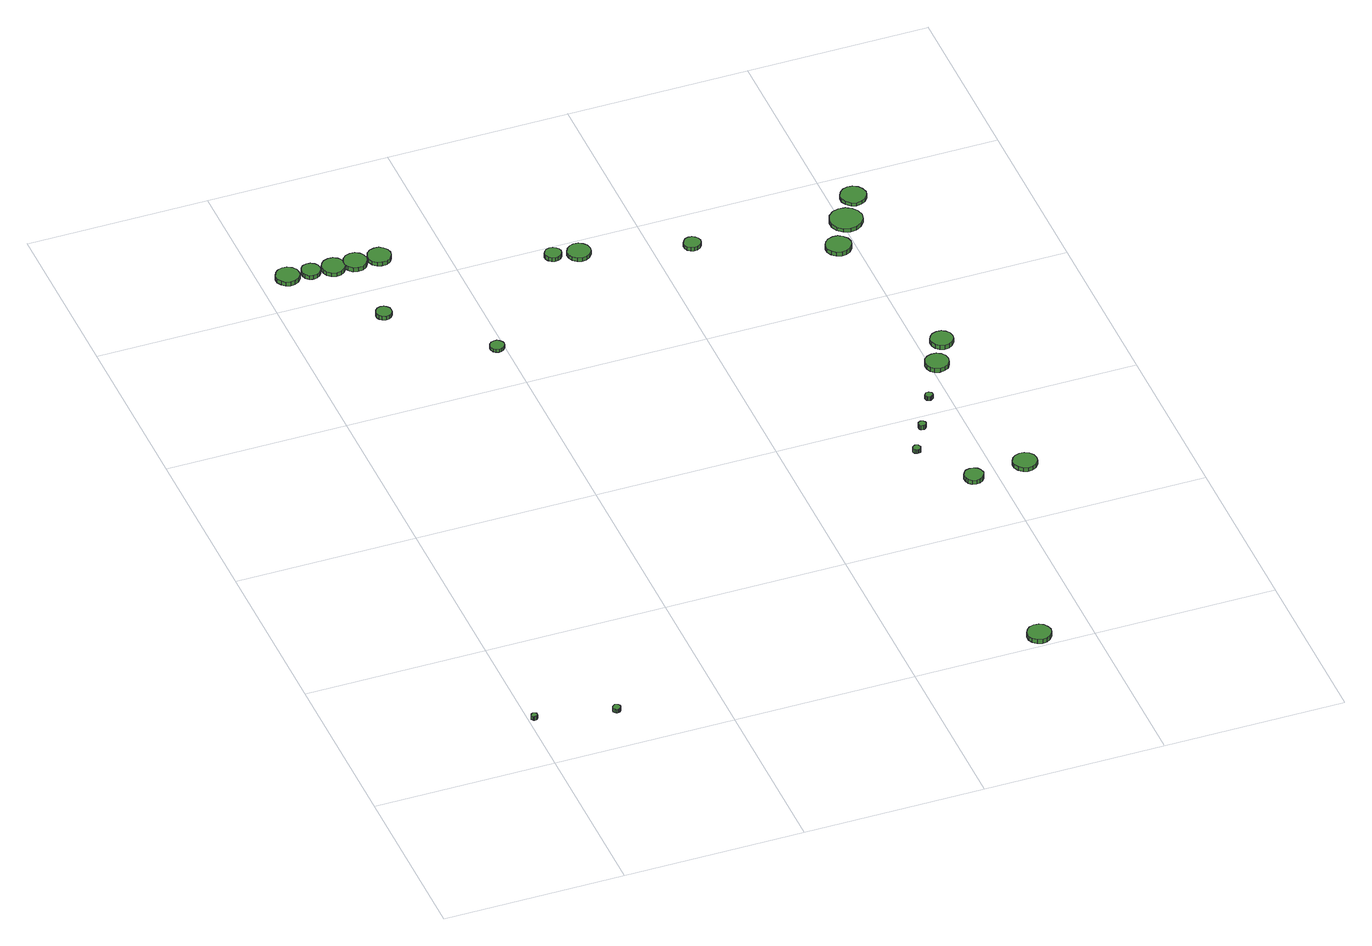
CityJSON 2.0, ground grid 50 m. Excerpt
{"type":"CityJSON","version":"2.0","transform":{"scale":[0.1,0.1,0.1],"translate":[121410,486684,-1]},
"CityObjects":{
"tree1":{"type":"SolitaryVegetationObject","attributes":{"function":"something"},"geometry":[{"type":"MultiSurface","lod":"1","boundaries":[[[0,1,2,3,4,5,6,7,8,9,10,11,12,13,14]],[[15,16,17,18,19,20,21,22,23,24,25,26,27,28,29]],[[0,29,28,1]],[[1,28,27,2]],[[2,27,26,3]],[[3,26,25,4]],[[4,25,24,5]],[[5,24,23,6]],[[6,23,22,7]],[[7,22,21,8]],[[8,21,20,9]],[[9,20,19,10]],[[10,19,18,11]],[[11,18,17,12]],[[12,17,16,13]],[[13,16,15,14]],[[14,15,29,0]]]}]},
"tree2":{"type":"SolitaryVegetationObject","attributes":{"function":"something"},"geometry":[{"type":"MultiSurface","lod":"1","boundaries":[[[30,31,32,33,34,35,36,37,38,39,40,41,42,43,44]],[[45,46,47,48,49,50,51,52,53,54,55,56,57,58,59]],[[30,59,58,31]],[[31,58,57,32]],[[32,57,56,33]],[[33,56,55,34]],[[34,55,54,35]],[[35,54,53,36]],[[36,53,52,37]],[[37,52,51,38]],[[38,51,50,39]],[[39,50,49,40]],[[40,49,48,41]],[[41,48,47,42]],[[42,47,46,43]],[[43,46,45,44]],[[44,45,59,30]]]}]},
"tree3":{"type":"SolitaryVegetationObject","attributes":{"function":"something"},"geometry":[{"type":"MultiSurface","lod":"1","boundaries":[[[60,61,62,63,64,65,66,67,68,69,70,71,72,73,74]],[[75,76,77,78,79,80,81,82,83,84,85,86,87,88,89]],[[60,89,88,61]],[[61,88,87,62]],[[62,87,86,63]],[[63,86,85,64]],[[64,85,84,65]],[[65,84,83,66]],[[66,83,82,67]],[[67,82,81,68]],[[68,81,80,69]],[[69,80,79,70]],[[70,79,78,71]],[[71,78,77,72]],[[72,77,76,73]],[[73,76,75,74]],[[74,75,89,60]]]}]},
"tree4":{"type":"SolitaryVegetationObject","attributes":{"function":"something"},"geometry":[{"type":"MultiSurface","lod":"1","boundaries":[[[90,91,92,93,94,95,96,97,98,99,100,101,102,103,104]],[[105,106,107,108,109,110,111,112,113,114,115,116,117,118,119]],[[90,119,118,91]],[[91,118,117,92]],[[92,117,116,93]],[[93,116,115,94]],[[94,115,114,95]],[[95,114,113,96]],[[96,113,112,97]],[[97,112,111,98]],[[98,111,110,99]],[[99,110,109,100]],[[100,109,108,101]],[[101,108,107,102]],[[102,107,106,103]],[[103,106,105,104]],[[104,105,119,90]]]}]},
"tree5":{"type":"SolitaryVegetationObject","attributes":{"function":"something"},"geometry":[{"type":"MultiSurface","lod":"1","boundaries":[[[120,121,122,123,124,125,126,127,128,129,130,131,132,133,134]],[[135,136,137,138,139,140,141,142,143,144,145,146,147,148,149]],[[120,149,148,121]],[[121,148,147,122]],[[122,147,146,123]],[[123,146,145,124]],[[124,145,144,125]],[[125,144,143,126]],[[126,143,142,127]],[[127,142,141,128]],[[128,141,140,129]],[[129,140,139,130]],[[130,139,138,131]],[[131,138,137,132]],[[132,137,136,133]],[[133,136,135,134]],[[134,135,149,120]]]}]},
"tree6":{"type":"SolitaryVegetationObject","attributes":{"function":"something"},"geometry":[{"type":"MultiSurface","lod":"1","boundaries":[[[150,151,152,153,154,155,156,157,158,159,160,161,162,163,164]],[[165,166,167,168,169,170,171,172,173,174,175,176,177,178,179]],[[150,179,178,151]],[[151,178,177,152]],[[152,177,176,153]],[[153,176,175,154]],[[154,175,174,155]],[[155,174,173,156]],[[156,173,172,157]],[[157,172,171,158]],[[158,171,170,159]],[[159,170,169,160]],[[160,169,168,161]],[[161,168,167,162]],[[162,167,166,163]],[[163,166,165,164]],[[164,165,179,150]]]}]},
"tree7":{"type":"SolitaryVegetationObject","attributes":{"function":"something"},"geometry":[{"type":"MultiSurface","lod":"1","boundaries":[[[180,181,182,183,184,185,186,187,188,189,190,191,192,193,194]],[[195,196,197,198,199,200,201,202,203,204,205,206,207,208,209]],[[180,209,208,181]],[[181,208,207,182]],[[182,207,206,183]],[[183,206,205,184]],[[184,205,204,185]],[[185,204,203,186]],[[186,203,202,187]],[[187,202,201,188]],[[188,201,200,189]],[[189,200,199,190]],[[190,199,198,191]],[[191,198,197,192]],[[192,197,196,193]],[[193,196,195,194]],[[194,195,209,180]]]}]},
"tree8":{"type":"SolitaryVegetationObject","attributes":{"function":"something"},"geometry":[{"type":"MultiSurface","lod":"1","boundaries":[[[210,211,212,213,214,215,216,217,218,219,220,221,222,223,224]],[[225,226,227,228,229,230,231,232,233,234,235,236,237,238,239]],[[210,239,238,211]],[[211,238,237,212]],[[212,237,236,213]],[[213,236,235,214]],[[214,235,234,215]],[[215,234,233,216]],[[216,233,232,217]],[[217,232,231,218]],[[218,231,230,219]],[[219,230,229,220]],[[220,229,228,221]],[[221,228,227,222]],[[222,227,226,223]],[[223,226,225,224]],[[224,225,239,210]]]}]},
"tree9":{"type":"SolitaryVegetationObject","attributes":{"function":"something"},"geometry":[{"type":"MultiSurface","lod":"1","boundaries":[[[240,241,242,243,244,245,246,247,248,249,250,251,252,253,254]],[[255,256,257,258,259,260,261,262,263,264,265,266,267,268,269]],[[240,269,268,241]],[[241,268,267,242]],[[242,267,266,243]],[[243,266,265,244]],[[244,265,264,245]],[[245,264,263,246]],[[246,263,262,247]],[[247,262,261,248]],[[248,261,260,249]],[[249,260,259,250]],[[250,259,258,251]],[[251,258,257,252]],[[252,257,256,253]],[[253,256,255,254]],[[254,255,269,240]]]}]},
"tree10":{"type":"SolitaryVegetationObject","attributes":{"function":"something"},"geometry":[{"type":"MultiSurface","lod":"1","boundaries":[[[270,271,272,273,274,275,276,277,278,279,280,281,282,283,284]],[[285,286,287,288,289,290,291,292,293,294,295,296,297,298,299]],[[270,299,298,271]],[[271,298,297,272]],[[272,297,296,273]],[[273,296,295,274]],[[274,295,294,275]],[[275,294,293,276]],[[276,293,292,277]],[[277,292,291,278]],[[278,291,290,279]],[[279,290,289,280]],[[280,289,288,281]],[[281,288,287,282]],[[282,287,286,283]],[[283,286,285,284]],[[284,285,299,270]]]}]},
"tree11":{"type":"SolitaryVegetationObject","attributes":{"function":"something"},"geometry":[{"type":"MultiSurface","lod":"1","boundaries":[[[300,301,302,303,304,305,306,307,308,309,310,311,312,313,314]],[[315,316,317,318,319,320,321,322,323,324,325,326,327,328,329]],[[300,329,328,301]],[[301,328,327,302]],[[302,327,326,303]],[[303,326,325,304]],[[304,325,324,305]],[[305,324,323,306]],[[306,323,322,307]],[[307,322,321,308]],[[308,321,320,309]],[[309,320,319,310]],[[310,319,318,311]],[[311,318,317,312]],[[312,317,316,313]],[[313,316,315,314]],[[314,315,329,300]]]}]},
"tree12":{"type":"SolitaryVegetationObject","attributes":{"function":"something"},"geometry":[{"type":"MultiSurface","lod":"1","boundaries":[[[330,331,332,333,334,335,336,337,338,339,340,341,342,343,344]],[[345,346,347,348,349,350,351,352,353,354,355,356,357,358,359]],[[330,359,358,331]],[[331,358,357,332]],[[332,357,356,333]],[[333,356,355,334]],[[334,355,354,335]],[[335,354,353,336]],[[336,353,352,337]],[[337,352,351,338]],[[338,351,350,339]],[[339,350,349,340]],[[340,349,348,341]],[[341,348,347,342]],[[342,347,346,343]],[[343,346,345,344]],[[344,345,359,330]]]}]},
"tree13":{"type":"SolitaryVegetationObject","attributes":{"function":"something"},"geometry":[{"type":"MultiSurface","lod":"1","boundaries":[[[360,361,362,363,364,365,366,367,368,369,370,371,372,373,374]],[[375,376,377,378,379,380,381,382,383,384,385,386,387,388,389]],[[360,389,388,361]],[[361,388,387,362]],[[362,387,386,363]],[[363,386,385,364]],[[364,385,384,365]],[[365,384,383,366]],[[366,383,382,367]],[[367,382,381,368]],[[368,381,380,369]],[[369,380,379,370]],[[370,379,378,371]],[[371,378,377,372]],[[372,377,376,373]],[[373,376,375,374]],[[374,375,389,360]]]}]},
"tree14":{"type":"SolitaryVegetationObject","attributes":{"function":"something"},"geometry":[{"type":"MultiSurface","lod":"1","boundaries":[[[390,391,392,393,394,395,396,397,398,399,400,401,402,403,404]],[[405,406,407,408,409,410,411,412,413,414,415,416,417,418,419]],[[390,419,418,391]],[[391,418,417,392]],[[392,417,416,393]],[[393,416,415,394]],[[394,415,414,395]],[[395,414,413,396]],[[396,413,412,397]],[[397,412,411,398]],[[398,411,410,399]],[[399,410,409,400]],[[400,409,408,401]],[[401,408,407,402]],[[402,407,406,403]],[[403,406,405,404]],[[404,405,419,390]]]}]},
"tree15":{"type":"SolitaryVegetationObject","attributes":{"function":"something"},"geometry":[{"type":"MultiSurface","lod":"1","boundaries":[[[420,421,422,423,424,425,426,427,428,429,430,431,432,433,434]],[[435,436,437,438,439,440,441,442,443,444,445,446,447,448,449]],[[420,449,448,421]],[[421,448,447,422]],[[422,447,446,423]],[[423,446,445,424]],[[424,445,444,425]],[[425,444,443,426]],[[426,443,442,427]],[[427,442,441,428]],[[428,441,440,429]],[[429,440,439,430]],[[430,439,438,431]],[[431,438,437,432]],[[432,437,436,433]],[[433,436,435,434]],[[434,435,449,420]]]}]},
"tree16":{"type":"SolitaryVegetationObject","attributes":{"function":"something"},"geometry":[{"type":"MultiSurface","lod":"1","boundaries":[[[450,451,452,453,454,455,456,457,458,459,460,461,462,463,464]],[[465,466,467,468,469,470,471,472,473,474,475,476,477,478,479]],[[450,479,478,451]],[[451,478,477,452]],[[452,477,476,453]],[[453,476,475,454]],[[454,475,474,455]],[[455,474,473,456]],[[456,473,472,457]],[[457,472,471,458]],[[458,471,470,459]],[[459,470,469,460]],[[460,469,468,461]],[[461,468,467,462]],[[462,467,466,463]],[[463,466,465,464]],[[464,465,479,450]]]}]},
"tree17":{"type":"SolitaryVegetationObject","attributes":{"function":"something"},"geometry":[{"type":"MultiSurface","lod":"1","boundaries":[[[480,481,482,483,484,485,486,487,488,489,490,491,492,493,494]],[[495,496,497,498,499,500,501,502,503,504,505,506,507,508,509]],[[480,509,508,481]],[[481,508,507,482]],[[482,507,506,483]],[[483,506,505,484]],[[484,505,504,485]],[[485,504,503,486]],[[486,503,502,487]],[[487,502,501,488]],[[488,501,500,489]],[[489,500,499,490]],[[490,499,498,491]],[[491,498,497,492]],[[492,497,496,493]],[[493,496,495,494]],[[494,495,509,480]]]}]},
"tree18":{"type":"SolitaryVegetationObject","attributes":{"function":"something"},"geometry":[{"type":"MultiSurface","lod":"1","boundaries":[[[510,511,512,513,514,515,516,517,518,519,520,521,522,523,524]],[[525,526,527,528,529,530,531,532,533,534,535,536,537,538,539]],[[510,539,538,511]],[[511,538,537,512]],[[512,537,536,513]],[[513,536,535,514]],[[514,535,534,515]],[[515,534,533,516]],[[516,533,532,517]],[[517,532,531,518]],[[518,531,530,519]],[[519,530,529,520]],[[520,529,528,521]],[[521,528,527,522]],[[522,527,526,523]],[[523,526,525,524]],[[524,525,539,510]]]}]},
"tree19":{"type":"SolitaryVegetationObject","attributes":{"function":"something"},"geometry":[{"type":"MultiSurface","lod":"1","boundaries":[[[540,541,542,543,544,545,546,547,548,549,550,551,552,553,554]],[[555,556,557,558,559,560,561,562,563,564,565,566,567,568,569]],[[540,569,568,541]],[[541,568,567,542]],[[542,567,566,543]],[[543,566,565,544]],[[544,565,564,545]],[[545,564,563,546]],[[546,563,562,547]],[[547,562,561,548]],[[548,561,560,549]],[[549,560,559,550]],[[550,559,558,551]],[[551,558,557,552]],[[552,557,556,553]],[[553,556,555,554]],[[554,555,569,540]]]}]},
"tree20":{"type":"SolitaryVegetationObject","attributes":{"function":"something"},"geometry":[{"type":"MultiSurface","lod":"1","boundaries":[[[570,571,572,573,574,575,576,577,578,579,580,581,582,583,584]],[[585,586,587,588,589,590,591,592,593,594,595,596,597,598,599]],[[570,599,598,571]],[[571,598,597,572]],[[572,597,596,573]],[[573,596,595,574]],[[574,595,594,575]],[[575,594,593,576]],[[576,593,592,577]],[[577,592,591,578]],[[578,591,590,579]],[[579,590,589,580]],[[580,589,588,581]],[[581,588,587,582]],[[582,587,586,583]],[[583,586,585,584]],[[584,585,599,570]]]}]},
"tree21":{"type":"SolitaryVegetationObject","attributes":{"function":"something"},"geometry":[{"type":"MultiSurface","lod":"1","boundaries":[[[600,601,602,603,604,605,606,607,608,609,610,611,612,613,614]],[[615,616,617,618,619,620,621,622,623,624,625,626,627,628,629]],[[600,629,628,601]],[[601,628,627,602]],[[602,627,626,603]],[[603,626,625,604]],[[604,625,624,605]],[[605,624,623,606]],[[606,623,622,607]],[[607,622,621,608]],[[608,621,620,609]],[[609,620,619,610]],[[610,619,618,611]],[[611,618,617,612]],[[612,617,616,613]],[[613,616,615,614]],[[614,615,629,600]]]}]},
"tree22":{"type":"SolitaryVegetationObject","attributes":{"function":"something"},"geometry":[{"type":"MultiSurface","lod":"1","boundaries":[[[630,631,632,633,634,635,636,637,638,639,640,641,642,643,644]],[[645,646,647,648,649,650,651,652,653,654,655,656,657,658,659]],[[630,659,658,631]],[[631,658,657,632]],[[632,657,656,633]],[[633,656,655,634]],[[634,655,654,635]],[[635,654,653,636]],[[636,653,652,637]],[[637,652,651,638]],[[638,651,650,639]],[[639,650,649,640]],[[640,649,648,641]],[[641,648,647,642]],[[642,647,646,643]],[[643,646,645,644]],[[644,645,659,630]]]}]},
"tree23":{"type":"SolitaryVegetationObject","attributes":{"function":"something"},"geometry":[{"type":"MultiSurface","lod":"1","boundaries":[[[660,661,662,663,664,665,666,667,668,669,670,671,672,673,674]],[[675,676,677,678,679,680,681,682,683,684,685,686,687,688,689]],[[660,689,688,661]],[[661,688,687,662]],[[662,687,686,663]],[[663,686,685,664]],[[664,685,684,665]],[[665,684,683,666]],[[666,683,682,667]],[[667,682,681,668]],[[668,681,680,669]],[[669,680,679,670]],[[670,679,678,671]],[[671,678,677,672]],[[672,677,676,673]],[[673,676,675,674]],[[674,675,689,660]]]}]}
},
"vertices":[
[20,178,31],[20,182,31],[18,184,31],[15,186,31],[11,187,31],[8,185,31],[6,183,31],[4,180,31],[4,177,31],[6,174,31],[8,171,31],[11,170,31],[15,171,31],[18,172,31],[20,175,31],[20,175,19],[18,172,19],[15,171,19],[11,170,19],[8,171,19],[6,174,19],[4,177,19],[4,180,19],[6,183,19],[8,185,19],[11,187,19],[15,186,19],[18,184,19],[20,182,19],[20,178,19],
[237,140,24],[236,145,24],[233,148,24],[230,150,24],[225,151,24],[221,149,24],[218,146,24],[216,142,24],[216,138,24],[218,134,24],[221,131,24],[225,130,24],[230,130,24],[233,132,24],[236,136,24],[236,136,12],[233,132,12],[230,130,12],[225,130,12],[221,131,12],[218,134,12],[216,138,12],[216,142,12],[218,146,12],[221,149,12],[225,151,12],[230,150,12],[233,148,12],[236,145,12],[237,140,12],
[106,2116,27],[104,2129,27],[96,2140,27],[84,2147,27],[71,2148,27],[58,2144,27],[49,2135,27],[43,2123,27],[43,2110,27],[49,2098,27],[58,2089,27],[71,2085,27],[84,2086,27],[96,2093,27],[104,2103,27],[104,2103,14],[96,2093,14],[84,2086,14],[71,2085,14],[58,2089,14],[49,2098,14],[43,2110,14],[43,2123,14],[49,2135,14],[58,2144,14],[71,2148,14],[84,2147,14],[96,2140,14],[104,2129,14],[106,2116,14],
[165,2117,25],[163,2128,25],[157,2136,25],[147,2142,25],[136,2143,25],[126,2140,25],[118,2132,25],[114,2122,25],[114,2112,25],[118,2102,25],[126,2094,25],[136,2091,25],[147,2092,25],[157,2098,25],[163,2106,25],[163,2106,13],[157,2098,13],[147,2092,13],[136,2091,13],[126,2094,13],[118,2102,13],[114,2112,13],[114,2122,13],[118,2132,13],[126,2140,13],[136,2143,13],[147,2142,13],[157,2136,13],[163,2128,13],[165,2117,13],
[275,1889,23],[274,1898,23],[268,1905,23],[261,1910,23],[252,1911,23],[243,1908,23],[237,1902,23],[233,1894,23],[233,1885,23],[237,1877,23],[243,1871,23],[252,1868,23],[261,1869,23],[268,1873,23],[274,1880,23],[274,1880,11],[268,1873,11],[261,1869,11],[252,1868,11],[243,1871,11],[237,1877,11],[233,1885,11],[233,1894,11],[237,1902,11],[243,1908,11],[252,1911,11],[261,1910,11],[268,1905,11],[274,1898,11],[275,1889,11],
[232,2113,24],[229,2126,24],[222,2137,24],[210,2144,24],[197,2145,24],[184,2141,24],[175,2132,24],[169,2120,24],[169,2107,24],[175,2094,24],[184,2086,24],[197,2081,24],[210,2083,24],[222,2090,24],[229,2100,24],[229,2100,12],[222,2090,12],[210,2083,12],[197,2081,12],[184,2086,12],[175,2094,12],[169,2107,12],[169,2120,12],[175,2132,12],[184,2141,12],[197,2145,12],[210,2144,12],[222,2137,12],[229,2126,12],[232,2113,12],
[292,2112,25],[289,2125,25],[282,2135,25],[270,2142,25],[257,2143,25],[244,2139,25],[234,2130,25],[229,2118,25],[229,2105,25],[234,2093,25],[244,2084,25],[257,2080,25],[270,2081,25],[282,2088,25],[289,2099,25],[289,2099,12],[282,2088,12],[270,2081,12],[257,2080,12],[244,2084,12],[234,2093,12],[229,2105,12],[229,2118,12],[234,2130,12],[244,2139,12],[257,2143,12],[270,2142,12],[282,2135,12],[289,2125,12],[292,2112,12],
[359,2112,23],[356,2125,23],[348,2136,23],[337,2143,23],[324,2144,23],[311,2140,23],[301,2131,23],[296,2119,23],[296,2106,23],[301,2094,23],[311,2085,23],[324,2081,23],[337,2082,23],[348,2089,23],[356,2099,23],[356,2099,11],[348,2089,11],[337,2082,11],[324,2081,11],[311,2085,11],[301,2094,11],[296,2106,11],[296,2119,11],[301,2131,11],[311,2140,11],[324,2144,11],[337,2143,11],[348,2136,11],[356,2125,11],[359,2112,11],
[501,1662,16],[499,1670,16],[494,1676,16],[487,1681,16],[479,1681,16],[471,1679,16],[465,1673,16],[462,1666,16],[462,1658,16],[465,1650,16],[471,1645,16],[479,1642,16],[487,1643,16],[494,1647,16],[499,1654,16],[499,1654,7],[494,1647,7],[487,1643,7],[479,1642,7],[471,1645,7],[465,1650,7],[462,1658,7],[462,1666,7],[465,1673,7],[471,1679,7],[479,1681,7],[487,1681,7],[494,1676,7],[499,1670,7],[501,1662,7],
[775,1964,19],[773,1973,19],[767,1980,19],[759,1985,19],[750,1986,19],[741,1983,19],[734,1977,19],[730,1968,19],[730,1959,19],[734,1951,19],[741,1944,19],[750,1941,19],[759,1942,19],[767,1947,19],[773,1955,19],[773,1955,7],[767,1947,7],[759,1942,7],[750,1941,7],[741,1944,7],[734,1951,7],[730,1959,7],[730,1968,7],[734,1977,7],[741,1983,7],[750,1986,7],[759,1985,7],[767,1980,7],[773,1973,7],[775,1964,7],
[1393,39,22],[1390,52,22],[1382,64,22],[1371,70,22],[1357,72,22],[1344,68,22],[1334,58,22],[1328,46,22],[1328,32,22],[1334,20,22],[1344,11,22],[1357,6,22],[1371,8,22],[1382,15,22],[1390,26,22],[1390,26,9],[1382,15,9],[1371,8,9],[1357,6,9],[1344,11,9],[1334,20,9],[1328,32,9],[1328,46,9],[1334,58,9],[1344,68,9],[1357,72,9],[1371,70,9],[1382,64,9],[1390,52,9],[1393,39,9],
[850,1949,18],[847,1962,18],[839,1972,18],[828,1979,18],[815,1980,18],[803,1976,18],[793,1967,18],[787,1955,18],[787,1942,18],[793,1930,18],[803,1921,18],[815,1917,18],[828,1919,18],[839,1925,18],[847,1936,18],[847,1936,7],[839,1925,7],[828,1919,7],[815,1917,7],[803,1921,7],[793,1930,7],[787,1942,7],[787,1955,7],[793,1967,7],[803,1976,7],[815,1980,7],[828,1979,7],[839,1972,7],[847,1962,7],[850,1949,7],
[1350,867,22],[1349,871,22],[1347,875,22],[1343,877,22],[1338,878,22],[1334,876,22],[1331,873,22],[1329,869,22],[1329,865,22],[1331,861,22],[1334,858,22],[1338,857,22],[1343,857,22],[1347,859,22],[1349,863,22],[1349,863,10],[1347,859,10],[1343,857,10],[1338,857,10],[1334,858,10],[1331,861,10],[1329,865,10],[1329,869,10],[1331,873,10],[1334,876,10],[1338,878,10],[1343,877,10],[1347,875,10],[1349,871,10],[1350,867,10],
[1463,707,25],[1460,718,25],[1454,727,25],[1445,732,25],[1434,733,25],[1423,730,25],[1415,723,25],[1411,713,25],[1411,702,25],[1415,692,25],[1423,685,25],[1434,681,25],[1445,683,25],[1454,688,25],[1460,697,25],[1460,697,12],[1454,688,12],[1445,683,12],[1434,681,12],[1423,685,12],[1415,692,12],[1411,702,12],[1411,713,12],[1415,723,12],[1423,730,12],[1434,733,12],[1445,732,12],[1454,727,12],[1460,718,12],[1463,707,12],
[1128,1876,18],[1126,1885,18],[1120,1893,18],[1112,1898,18],[1102,1899,18],[1093,1896,18],[1086,1889,18],[1082,1880,18],[1082,1871,18],[1086,1862,18],[1093,1856,18],[1102,1853,18],[1112,1854,18],[1120,1859,18],[1126,1866,18],[1126,1866,7],[1120,1859,7],[1112,1854,7],[1102,1853,7],[1093,1856,7],[1086,1862,7],[1082,1871,7],[1082,1880,7],[1086,1889,7],[1093,1896,7],[1102,1899,7],[1112,1898,7],[1120,1893,7],[1126,1885,7],[1128,1876,7],
[1400,958,20],[1399,962,20],[1396,966,20],[1392,968,20],[1388,968,20],[1384,967,20],[1381,964,20],[1379,960,20],[1379,956,20],[1381,952,20],[1384,949,20],[1388,948,20],[1392,948,20],[1396,950,20],[1399,954,20],[1399,954,7],[1396,950,7],[1392,948,7],[1388,948,7],[1384,949,7],[1381,952,7],[1379,956,7],[1379,960,7],[1381,964,7],[1384,967,7],[1388,968,7],[1392,968,7],[1396,966,7],[1399,962,7],[1400,958,7],
[1460,1064,19],[1459,1069,19],[1456,1072,19],[1452,1074,19],[1448,1075,19],[1444,1074,19],[1441,1071,19],[1439,1067,19],[1439,1062,19],[1441,1058,19],[1444,1055,19],[1448,1054,19],[1452,1054,19],[1456,1057,19],[1459,1060,19],[1459,1060,7],[1456,1057,7],[1452,1054,7],[1448,1054,7],[1444,1055,7],[1441,1058,7],[1439,1062,7],[1439,1067,7],[1441,1071,7],[1444,1074,7],[1448,1075,7],[1452,1074,7],[1456,1072,7],[1459,1069,7],[1460,1064,7],
[1616,721,19],[1613,734,19],[1605,745,19],[1593,752,19],[1580,753,19],[1567,749,19],[1557,740,19],[1551,728,19],[1551,714,19],[1557,702,19],[1567,692,19],[1580,688,19],[1593,690,19],[1605,696,19],[1613,707,19],[1613,707,7],[1605,696,7],[1593,690,7],[1580,688,7],[1567,692,7],[1557,702,7],[1551,714,7],[1551,728,7],[1557,740,7],[1567,749,7],[1580,753,7],[1593,752,7],[1605,745,7],[1613,734,7],[1616,721,7],
[1550,1186,20],[1548,1199,20],[1540,1210,20],[1528,1217,20],[1515,1218,20],[1502,1214,20],[1492,1205,20],[1487,1193,20],[1487,1180,20],[1492,1167,20],[1502,1158,20],[1515,1154,20],[1528,1156,20],[1540,1162,20],[1548,1173,20],[1548,1173,7],[1540,1162,7],[1528,1156,7],[1515,1154,7],[1502,1158,7],[1492,1167,7],[1487,1180,7],[1487,1193,7],[1492,1205,7],[1502,1214,7],[1515,1218,7],[1528,1217,7],[1540,1210,7],[1548,1199,7],[1550,1186,7],
[1593,1266,23],[1591,1279,23],[1583,1289,23],[1572,1296,23],[1559,1297,23],[1547,1293,23],[1537,1284,23],[1532,1273,23],[1532,1260,23],[1537,1248,23],[1547,1239,23],[1559,1235,23],[1572,1237,23],[1583,1243,23],[1591,1254,23],[1591,1254,10],[1583,1243,10],[1572,1237,10],[1559,1235,10],[1547,1239,10],[1537,1248,10],[1532,1260,10],[1532,1273,10],[1537,1284,10],[1547,1293,10],[1559,1297,10],[1572,1296,10],[1583,1289,10],[1591,1279,10],[1593,1266,10],
[1489,1729,21],[1486,1743,21],[1477,1754,21],[1465,1762,21],[1451,1763,21],[1437,1759,21],[1426,1749,21],[1420,1736,21],[1420,1721,21],[1426,1708,21],[1437,1699,21],[1451,1694,21],[1465,1696,21],[1477,1703,21],[1486,1715,21],[1486,1715,8],[1477,1703,8],[1465,1696,8],[1451,1694,8],[1437,1699,8],[1426,1708,8],[1420,1721,8],[1420,1736,8],[1426,1749,8],[1437,1759,8],[1451,1763,8],[1465,1762,8],[1477,1754,8],[1486,1743,8],[1489,1729,8],
[1557,1825,18],[1553,1843,18],[1542,1858,18],[1526,1867,18],[1508,1869,18],[1490,1864,18],[1476,1851,18],[1469,1834,18],[1469,1816,18],[1476,1799,18],[1490,1787,18],[1508,1781,18],[1526,1783,18],[1542,1792,18],[1553,1807,18],[1553,1807,7],[1542,1792,7],[1526,1783,7],[1508,1781,7],[1490,1787,7],[1476,1799,7],[1469,1816,7],[1469,1834,7],[1476,1851,7],[1490,1864,7],[1508,1869,7],[1526,1867,7],[1542,1858,7],[1553,1843,7],[1557,1825,7],
[1601,1911,17],[1597,1926,17],[1589,1938,17],[1576,1945,17],[1562,1947,17],[1548,1942,17],[1537,1932,17],[1531,1919,17],[1531,1904,17],[1537,1891,17],[1548,1881,17],[1562,1876,17],[1576,1878,17],[1589,1885,17],[1597,1897,17],[1597,1897,7],[1589,1885,7],[1576,1878,7],[1562,1876,7],[1548,1881,7],[1537,1891,7],[1531,1904,7],[1531,1919,7],[1537,1932,7],[1548,1942,7],[1562,1947,7],[1576,1945,7],[1589,1938,7],[1597,1926,7],[1601,1911,7]
]}
